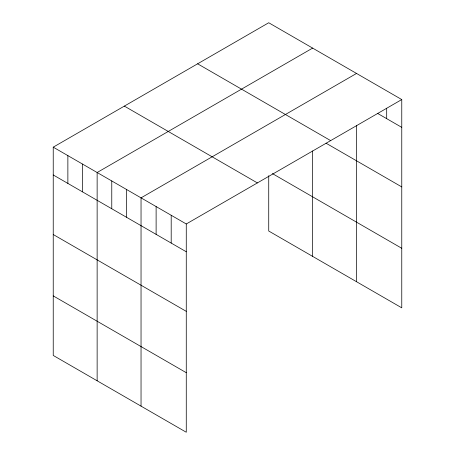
<?xml version="1.0" encoding="UTF-8"?>
<svg xmlns="http://www.w3.org/2000/svg" width="455" height="455" viewBox="0 0 455 455"><rect width="100%" height="100%" fill="white"/><g stroke="black" fill="none" stroke-linecap="round" stroke-linejoin="round"><path stroke-width="0.68" d="M401.765 99.56L186.271 223.974L186.271 432.25L53.235 355.44L53.235 147.164L268.729 22.75L401.765 99.56L401.765 307.836L268.729 231.026L268.729 175.727M312.63 48.099L97.137 172.508L97.137 380.789M356.532 73.443L141.039 197.857L141.039 406.133M377.639 113.431L401.765 127.36M197.618 63.808L330.654 140.612M326.047 143.2L401.765 186.92M272.386 173.582L401.765 248.282M124.346 106.106L257.382 182.916M53.235 147.164L186.271 223.974M53.235 174.965L186.271 251.774M53.235 234.524L186.271 311.334M53.235 295.887L186.271 372.69M386.687 108.227L386.687 118.658M356.532 125.352L356.532 281.719M312.63 150.975L312.63 256.375M171.194 215.266L171.194 243.072M156.116 206.564L156.116 234.365M126.405 189.405L126.405 217.211M111.771 180.959L111.771 208.76M82.503 164.062L82.503 191.862M67.869 155.61L67.869 183.416"/></g></svg>
